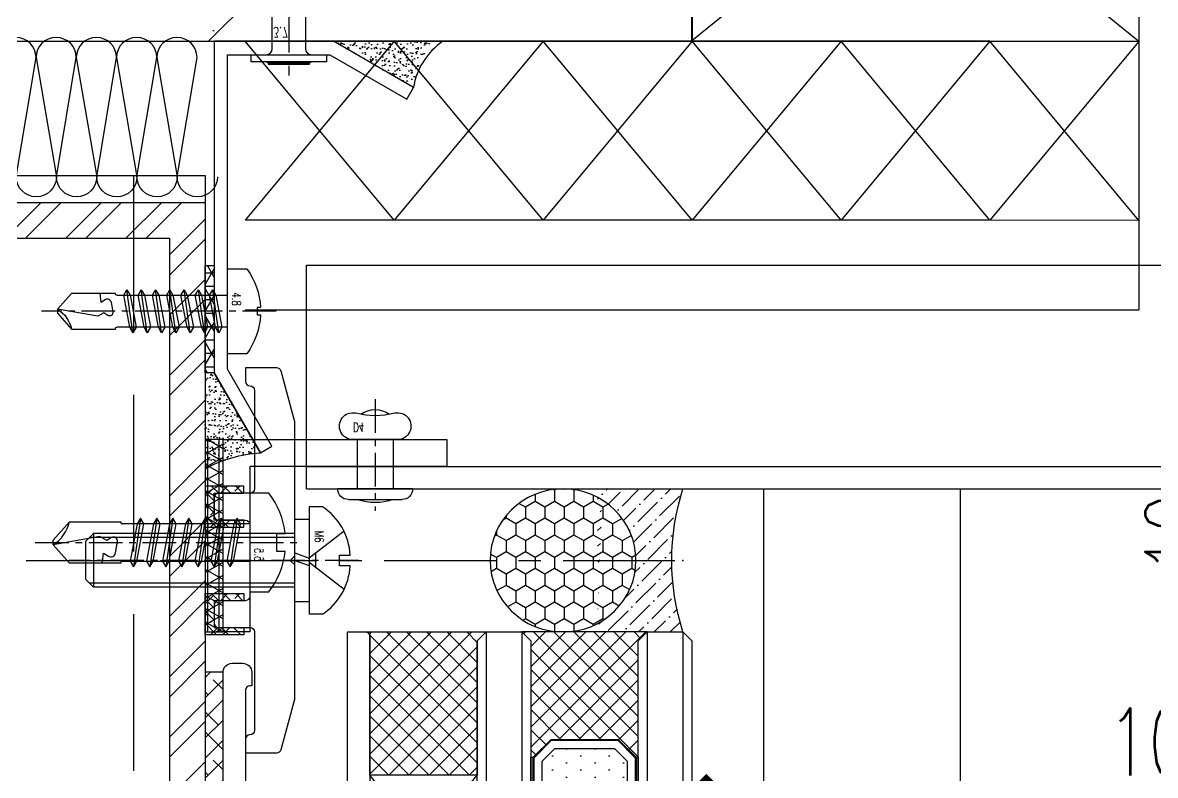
# Model space of a CAD drawing. Extents: x -160106 to 966792, y -663931 to 1550022.
# Drawn here: x -81672.6 to -81546, y -86469.8 to -86385.7 of the extents above; entities that cross this region are included whole.
import ezdxf
from ezdxf.enums import TextEntityAlignment as Align
from ezdxf.xclip import XClip

# ---------------------------------------------------------------- set-up
doc = ezdxf.new("R2010")
doc.units = 0
for name, pattern in [('AUSGEZOGEN', [0]), ('CENTER', [2, 1.25, -0.25, 0.25, -0.25]), ('ZN-CENTER', [2, 1.25, -0.25, 0.25, -0.25]), ('ZN-DASH', [0.35, 0.25, -0.1])]:
    doc.linetypes.add(name, pattern=pattern)
for name, color, linetype in [('!ZN1-填充-8', 8, 'Continuous'), ('!ZN3-玻璃幕墙-4', 4, 'Continuous'), ('!ZN3-铝板幕墙-3', 3, 'Continuous'), ('!ZN4-辅助材料-1', 1, 'Continuous'), ('!ZN4-配件-11', 11, 'Continuous'), ('!ZN5-钢材投影-40', 40, 'Continuous'), ('!ZN5-铝材投影-112', 112, 'Continuous'), ('!ZN5-铝材断面-6', 6, 'Continuous'), ('!ZN6-虚线-8', 8, 'ZN-DASH'), ('20剖面图$0$AS-COLN', 6, 'Continuous'), ('20剖面图$0$AS-WALL', 40, 'Continuous'), ('2钢材断面', 2, 'Continuous'), ('A-LIN-V', 9, 'Continuous'), ('A_Hatch', 8, 'Continuous'), ('DIM', 173, 'Continuous'), ('Fill', 8, 'Continuous'), ('S-SHAPE', 51, 'Continuous'), ('ZX', 240, 'CENTER'), ('型材截面颜色', 253, 'Continuous')]:
    doc.layers.add(name, color=color, linetype=linetype)
for name, color, linetype, lineweight in [('0CABR-填充', 8, 'Continuous', 5), ('0CABR-密封材料、垫片', 195, 'Continuous', 9), ('0填充', 8, 'Continuous', 13)]:
    doc.layers.add(name, color=color, linetype=linetype, lineweight=lineweight)
doc.styles.add('DHTEXT-1', font='ROMANS.shx', dxfattribs={"width": 0.7, "bigfont": 'CHINESE.shx'})
doc.dimstyles.new('ZN3', dxfattribs={"dimscale": 3, "dimtxt": 2.5, "dimasz": 1.5, "dimexe": 1, "dimexo": 2, "dimgap": 0.9, "dimtad": 1, "dimdec": 0, "dimdsep": 46, "dimtxsty": 'DHTEXT-1', "dimblk": 'ARCHTICK', "dimcen": 2.5, "dimclrd": 173, "dimclre": 173, "dimclrt": 7, "dimazin": 2, "dimtfac": 1, "dimtix": 1, "dimtmove": 2, "dimatfit": 3, "dimfxl": 0, "dimarcsym": 0})

# ---------------------------------------------------------------- blocks, each defined once
blk = doc.blocks.new('$LinePat$保温板1')
at = {"color": 0}
for p, q in [((0, 0), (16, -20)), ((0, -20), (16, 0))]:
    blk.add_line(p, q, dxfattribs=at)
for points in [[(0, 0), (16, 0)], [(0, -20), (16, -20)]]:
    blk.add_lwpolyline(points)
blk = doc.blocks.new('20250822090122')
at = {"layer": 'A_Hatch'}
h = blk.add_hatch(dxfattribs=at)
h.set_pattern_fill('ANSI32', color=256)
h.set_pattern_definition([(45, (-80, -40), (-3.367596045400933, 3.367596045400933), []), (45, (-77.75493500000448, -40), (-3.367596045400933, 3.367596045400933), [])])
h.paths.add_polyline_path([(0, 40), (-80, 40), (-80, -40), (0, -40)])
h.paths.add_polyline_path([(-4, 36), (-4, -36), (-76, -36), (-76, 36)], flags=16)
at = {"layer": '2钢材断面'}
for points in [[(-80, 40), (0, 40), (0, -40), (-80, -40)], [(-76, 36), (-4, 36), (-4, -36), (-76, -36)]]:
    blk.add_lwpolyline(points, close=True, dxfattribs=at)
blk = doc.blocks.new('*U968')
at = {"layer": '!ZN1-填充-8'}
h = blk.add_hatch(dxfattribs=at)
h.set_pattern_fill('ANSI37', color=256, scale=0.5, style=0)
h.set_pattern_definition([(45, (6, 0), (-1.122532015133644, 1.122532015133644), []), (135, (6, 0), (-1.122532015133644, -1.122532015133644), [])])
h.paths.add_polyline_path([(1.029468876367901e-06, 5.00000102652325), (1.029468876367901e-06, 19.00000102652371), (1.000001029469331, 18.00000102652325), (14.00000102946797, 18.00000102652325), (14.00000102946797, 17.75000102652325), (12.00000102946797, 15.75000102652325), (12.00000102946797, 8.250001026523705), (14.00000102946797, 6.250001026523705), (14.00000102946797, 6.000001026523705), (1.000001029469331, 6.000001026523705)])
for points in [[(18.75000205893684, 17.99999999999977), (14.00000205893684, 17.99999999999977), (14.00000205893684, 17.74999999999977), (18.75000205893684, 17.74999999999977)], [(18.75000205893684, 6.249999999999773), (14.00000205893684, 6.249999999999773), (14.00000205893684, 5.999999999999773), (18.75000205893684, 5.999999999999773)]]:
    blk.add_hatch(color=256, dxfattribs=at).paths.add_polyline_path(points)
h = blk.add_hatch(dxfattribs=at)
h.set_pattern_fill('DOTS', color=8, angle=-1.272221872585407e-14, style=0)
h.set_pattern_definition([(0, (6, 0), (0.7937500000000003, 1.5875), [0, -1.5875])])
h.paths.add_polyline_path([(13.00000246392847, 15.33578673215879), (13.00000246392847, 8.664213388665985), (14.4142185169444, 7.24999733565005), (17.80000246392865, 7.24999733565005), (17.80000246392865, 16.74999733565005), (14.41421306741995, 16.74999733565005)])
for p, q in [((2.058937752735802e-06, 22.99999999999977), (615.0439453725419, 23.00000000001777)), ((1.029468876367901e-06, 19.00000102946865), (615.043944343073, 19.00000102948664)), ((1.029468876367901e-06, 4.999999091356358), (615.043944343073, 4.999999091374344)), ((2.058937752735801e-06, 1.000000120825234), (615.0439453725419, 1.000000120843221))]:
    blk.add_line(p, q, dxfattribs=at)
at = {"layer": '!ZN3-玻璃幕墙-4'}
for points in [[(615.0439453725419, 24.00000000001777), (1.000002058937753, 23.99999999999977), (2.058937752735802e-06, 22.99999999999977), (2.058937752735801e-06, 18.99999999999977), (1.000002058937753, 17.99999999999977), (615.0439453725419, 18.00000000001776)], [(615.0439453725423, 6.000000000017759), (1.000002058937298, 5.999999999999773), (2.058936843241099e-06, 4.999999999999773), (2.058935933746397e-06, 0.9999999999997726), (1.000002058935479, 0), (615.0439453725423, 1.957827227304284e-11)]]:
    blk.add_lwpolyline(points, dxfattribs=at)
at = {"layer": '!ZN4-辅助材料-1'}
for points in [[(1.029468876367901e-06, 5.00000102652325), (1.029468876367901e-06, 19.00000102652371), (1.000001029469331, 18.00000102652325), (14.00000102946797, 18.00000102652325), (14.00000102946797, 17.75000102652325), (12.00000102946797, 15.75000102652325), (12.00000102946797, 8.250001026523705), (12.00000102946797, 8.250001026523705), (14.00000102946797, 6.250001026523705), (14.00000102946797, 6.000001026523705), (1.000001029469331, 6.000001026523705), (1.029468876367901e-06, 5.00000102652325)], [(12.00000205893639, 15.74999993958727), (12.00000205893639, 8.250000060412503), (14.00000205893639, 6.250000060412503), (19.00000205893639, 6.250000060412503), (19.00000205893639, 17.7500000604125), (14.00000205893639, 17.7500000604125)], [(18.75000205893684, 17.99999999999977), (14.00000205893684, 17.99999999999977), (14.00000205893684, 17.74999999999977), (18.75000205893684, 17.74999999999977)], [(13.00000246392847, 15.33578673215879), (13.00000246392847, 8.664213388665985), (14.4142185169444, 7.24999733565005), (17.80000246392865, 7.24999733565005), (17.80000246392865, 16.74999733565005), (14.41421306741995, 16.74999733565005)], [(18.75000205893684, 6.249999999999773), (14.00000205893684, 6.249999999999773), (14.00000205893684, 5.999999999999773), (18.75000205893684, 5.999999999999773)]]:
    blk.add_lwpolyline(points, close=True, dxfattribs=at)
blk.add_lwpolyline([(18.40000141310247, 17.74999853286067), (18.40000141310247, 17.65000006041237), (14.04142182915984, 17.65000006041237), (12.09999785437094, 15.70857608562369), (12.09999785437094, 8.291423709387573), (14.04142303089793, 6.349998532860582), (18.40000205893648, 6.349998532860582), (18.40000205893648, 6.250000060412503), (18.40000205893648, 6.349998532860582)], dxfattribs=at)
at = {"layer": 'Defpoints', "color": 250}
for p in [(2.058935478999047e-06, 24.00000205304696), (1.029468876367901e-06, 17.99999999999977), (1.029468876367901e-06, 5.999999999999773), (12.00000205893639, 6.000001026523705), (2.058935478999047e-06, 0)]:
    blk.add_point(p, dxfattribs=at)
blk = doc.blocks.new('20230625105620')
at = {"layer": '0CABR-填充'}
h = blk.add_hatch(dxfattribs=at)
h.set_pattern_fill('ANSI38', color=256, scale=0.3, angle=90.00000000000001)
h.set_pattern_definition([(135, (669.6330778690171, -11486.45394119481), (-0.6735192090801863, -0.6735192090801866), []), (225, (669.6330778690171, -11486.45394119481), (-0.6735192090801858, -2.02055762724056), [2.38125, -1.42875])])
h.paths.add_polyline_path([(-5.199999999720603, 3.69999999992433), (-5.199999999953434, 4.500000000203727), (-8.5, 4.499999999970896), (-8.49999999976717, 7.499999999970896), (-5.199999999953434, 7.499999999970896), (-5.199999999953434, 8.300000000017462), (-9.49999999976717, 8.300000000017462), (-9.5, 3.69999999992433)])
h = blk.add_hatch(dxfattribs=at)
h.set_pattern_fill('ANSI38', color=256, scale=0.3, angle=90)
h.set_pattern_definition([(135, (669.6330778690754, -11486.45394119481), (-0.6735192090801865, -0.6735192090801864), []), (225, (669.6330778690754, -11486.45394119481), (-0.6735192090801867, -2.020557627240559), [2.38125, -1.42875])])
h.paths.add_polyline_path([(-5.199999999662396, 3.69999999992433), (-5.199999999895226, 4.500000000203727), (-8.499999999941792, 4.499999999970896), (-8.499999999708962, 7.499999999970896), (-5.199999999895226, 7.499999999970896), (-5.199999999895226, 8.300000000017462), (-9.499999999708962, 8.300000000017462), (-9.499999999941792, 3.69999999992433)])
h = blk.add_hatch(dxfattribs=at)
h.set_pattern_fill('ANSI38', color=256, scale=0.3, angle=90.00000000000001)
h.set_pattern_definition([(135, (669.6330778687843, -11498.45394119481), (-0.6735192090801863, -0.6735192090801866), []), (225, (669.6330778687843, -11498.45394119481), (-0.6735192090801858, -2.02055762724056), [2.38125, -1.42875])])
h.paths.add_polyline_path([(-5.199999999953434, -8.30000000007567), (-5.200000000186265, -7.499999999796273), (-8.50000000023283, -7.500000000029104), (-8.5, -4.500000000029104), (-5.200000000186265, -4.500000000029104), (-5.200000000186265, -3.699999999982538), (-9.5, -3.699999999982538), (-9.50000000023283, -8.30000000007567)])
h = blk.add_hatch(dxfattribs=at)
h.set_pattern_fill('ANSI38', color=256, scale=0.3, angle=90)
h.set_pattern_definition([(135, (669.6330778688425, -11498.45394119481), (-0.6735192090801865, -0.6735192090801864), []), (225, (669.6330778688425, -11498.45394119481), (-0.6735192090801867, -2.020557627240559), [2.38125, -1.42875])])
h.paths.add_polyline_path([(-5.199999999895226, -8.30000000007567), (-5.200000000128057, -7.499999999796273), (-8.500000000174623, -7.500000000029104), (-8.499999999941792, -4.500000000029104), (-5.200000000128057, -4.500000000029104), (-5.200000000128057, -3.699999999982538), (-9.499999999941792, -3.699999999982538), (-9.500000000174623, -8.30000000007567)])
at = {"layer": '!ZN4-辅助材料-1'}
for points in [[(-5.199999999662396, 3.69999999992433), (-5.199999999895226, 4.500000000203727), (-8.499999999941792, 4.499999999970896), (-8.499999999708962, 7.499999999970896), (-5.199999999895226, 7.499999999970896), (-5.199999999895226, 8.300000000017462), (-9.499999999708962, 8.300000000017462), (-9.499999999941792, 3.69999999992433), (-5.199999999662396, 3.69999999992433)], [(-5.199999999662396, -3.700000000215368), (-5.199999999895226, -4.500000000261934), (-8.499999999941792, -4.500000000261934), (-8.499999999708962, -7.500000000029104), (-5.199999999895226, -7.500000000261934), (-5.199999999895226, -8.30000000007567), (-9.499999999708962, -8.30000000007567), (-9.499999999941792, -3.699999999982538), (-5.199999999662396, -3.700000000215368)]]:
    blk.add_lwpolyline(points, dxfattribs=at)
at = {"layer": '!ZN5-铝材投影-112'}
blk.add_lwpolyline([(-4.499999999767169, 3.999999999970896), (-4.5, -4.000000000029104, -0.4142135623702536), (-4.999999999767169, -4.500000000029104), (-7.999999999767169, -4.500000000029104, 0.414213562373095), (-8.49999999976717, -5.000000000029104), (-8.49999999976717, -7.000000000029104, 0.414213562373095), (-7.999999999767169, -7.500000000029104), (-4.499999999476131, -7.500000000025466, -0.414213562373095), (-3.999999999476131, -8.000000000025466), (-3.999999999476131, -19.00000000002547, -0.414213562373095), (-4.499999999476131, -19.50000000002547, 0.414213562373095), (-4.999999999476131, -20.00000000002547), (-4.999999999476131, -21.50000000002547), (-1.491358648519963, -21.5000000000291, 0.3394542588629411), (-1.008395735407248, -21.12940952254576), (0.5, -15.5000000000291), (0.5, -0.5000000000291038), (0, -2.91038304567337e-11), (0.5, 0.4999999999708962), (0.5000000002328306, 15.4999999999709), (-1.008395735174417, 21.12940952248755, 0.3394542588629411), (-1.491358648519963, 21.4999999999709), (-4.999999999476131, 21.49999999996726), (-4.999999999476131, 19.99999999996726, 0.414213562373095), (-4.499999999476131, 19.49999999996726, -0.414213562373095), (-3.999999999476131, 18.99999999996726), (-3.999999999476131, 7.999999999967258, -0.414213562373095), (-4.499999999476131, 7.499999999967258), (-7.999999999767169, 7.499999999970896, 0.414213562373095), (-8.49999999976717, 6.999999999970896), (-8.49999999976717, 4.999999999970896, 0.414213562373095), (-7.999999999767169, 4.499999999970896), (-4.999999999767169, 4.499999999970896, -0.4142135623688329), (-4.499999999767169, 3.999999999970896)], format="xyb", close=True, dxfattribs=at)
at = {"layer": '0CABR-密封材料、垫片'}
for points in [[(-5.199999999720603, 3.69999999992433), (-5.199999999953434, 4.500000000203727), (-8.5, 4.499999999970896), (-8.49999999976717, 7.499999999970896), (-5.199999999953434, 7.499999999970896), (-5.199999999953434, 8.300000000017462), (-9.49999999976717, 8.300000000017462), (-9.5, 3.69999999992433), (-5.199999999720603, 3.69999999992433)], [(-5.199999999720603, -3.700000000215368), (-5.199999999953434, -4.500000000261934), (-8.5, -4.500000000261934), (-8.49999999976717, -7.500000000029104), (-5.199999999953434, -7.500000000261934), (-5.199999999953434, -8.30000000007567), (-9.49999999976717, -8.30000000007567), (-9.5, -3.699999999982538), (-5.199999999720603, -3.700000000215368)]]:
    blk.add_lwpolyline(points, dxfattribs=at)
blk = doc.blocks.new('*U3024')
at = {"linetype": 'ByBlock', "ltscale": 10}
for p, q in [((-3.099760062443238, 5.999999999999091), (-1.5997600624396, 5.999999999999091)), ((-1.5997600624396, -5.999999999999091), (-1.5997600624396, 5.999999999999091)), ((-1.5997600624396, -4.620044984873882), (-1.5997600624396, 4.620044984872013)), ((-1.5997600624396, 4.620044984872013), (0, 4.620044984872013)), ((0, 4.620044984872013), (0, -4.620044984873882)), ((-5.512308570388996, 3.264313849224891), (-1.5997600624396, 0.2324707128979036)), ((2.220446049250313e-16, 3.000000000002645), (22.5002399375644, 3.000000000000339)), ((2.220446049250313e-16, 2.55000000000389), (22.95023993756877, 2.549999999997793)), ((22.50023993756076, -2.999999999986928), (22.50023993755713, 3.000000000014891)), ((22.50023993755713, 3.000000000014891), (23.40023993755858, 2.100000000013436)), ((23.40023993756222, -2.100000000009119), (23.40023993755858, 2.100000000013436)), ((-6.199760062438145, 0.5999999999958163), (-4.999760062433779, 0.5999999999976353)), ((-4.999760062433779, 0.5999999999976353), (-4.999760062433779, -0.5999999999994543)), ((-2.359507198434585, 0.8212005739923881), (-2.359507198434585, -0.8212005739890408)), ((0, -9.343636975245317e-13), (-1.5997600624396, 0.5822434348437788)), ((-4.999760062433779, -0.5999999999994543), (-6.200041946336569, -0.6000000000067303)), ((-5.512308570388996, -3.264313849219434), (-1.5997600624396, -0.2324707128950645)), ((-0.0001236077368957922, -0.834518847842471), (-1.599883670176496, -0.2522754129977578)), ((22.50023993755713, -3.000000000014213), (23.40023993755858, -2.100000000012757)), ((0, -2.549999999996544), (22.95023993757604, -2.549999999997114)), ((2.220446049250313e-16, -2.999999999997355), (22.50023993756804, -2.999999999999661)), ((0, -4.620044984873882), (-1.5997600624396, -4.620044984873882)), ((-3.0997600624396, -5.999999999999091), (-1.5997600624396, -5.999999999999091))]:
    blk.add_line(p, q, dxfattribs=at)
at = {"color": 0, "linetype": 'ZN-CENTER', "ltscale": 3}
blk.add_line((-7.149760062439595, 2.968965134506063e-13), (25.2002399375604, 2.456684181638768e-12), dxfattribs=at)
at = {"linetype": 'ByBlock', "ltscale": 10}
for centre, radius, start, end in [((0.6289204536260513, 0.2696463704114649), 6.836666666661672, 123.0516276806388, 177.2303399897559), ((0.6289204536260513, -0.2696463704151029), 6.836666666662514, 182.7696600102441, 236.9483723193611)]:
    blk.add_arc(centre, radius, start, end, dxfattribs=at)
at = {"layer": 'Defpoints', "color": 0, "ltscale": 10, "style": 'DHTEXT-1', "width": 0.7}
blk.add_text('M6', height=1, rotation=90, dxfattribs=at).set_placement((-2.254738332375523, -2.651439335049475), align=Align.CENTER)
blk = doc.blocks.new('16胶缝')
at = {"layer": '!ZN1-填充-8', "ltscale": 0.1}
h = blk.add_hatch(dxfattribs=at)
h.set_pattern_fill('HONEY', color=256, scale=10, style=0)
h.set_pattern_definition([(4.818975183877585e-15, (-19679.56000236233, -11324.37131966545), (1.875, 1.08253175), [1.25, -2.5]), (120, (-19679.56000236233, -11324.37131966545), (-1.874999995903225, 1.082531757095823), [1.249999999999998, -2.499999999999997]), (60.00000000000003, (-19679.56000236233, -11324.37131966545), (4.096775418904741e-09, 2.165063507095822), [-2.499999999999998, 1.249999999999999])])
edge = h.paths.add_edge_path()
edge.add_ellipse((8.000000000182808, 13.40127735032729), major_axis=(-1.852811262691897e-12, -8.148750109612592), ratio=0.9817456533069091, start_angle=0, end_angle=360)
h = blk.add_hatch(dxfattribs=at)
h.set_pattern_fill('ANSI36', color=256, scale=10, style=0)
h.set_pattern_definition([(45.00000000000003, (-19679.575386873, -11324.37131966545), (0.6629126073623883, 2.430679560328756), [3.125, -0.625, 0, -0.625])])
edge = h.paths.add_edge_path()
edge.add_ellipse((8.015384510843433, 13.40127735032729), major_axis=(0.8733517820453444, 8.103544729698486), ratio=0.9813319895029027, start_angle=124.6262873536864, end_angle=247.3977371599691, ccw=False)
edge.add_arc((0.0005942590132690384, 10.19757702908555), 1.197577176534192, 269.97156881858757, 324.48671338471985, ccw=False)
edge.add_line((1.455191522836685e-11, 8.999999999992724), (1.091393642127514e-11, -1.818989403545856e-12))
edge.add_arc((8.000000000015461, -24.92179927315374), 26.17434008740905, 432.2031562990745, 467.7968437009381, ccw=False)
edge.add_line((16.00000000001455, 0), (16.00000000001091, 9.000000000003638))
edge.add_arc((16.00645417175474, 10.22705133927502), 1.227068313314542, 216.5905572920867, 269.6986325029304, ccw=False)
at = {"layer": '!ZN4-辅助材料-1', "color": 1, "ltscale": 0.1}
blk.add_arc((8.000000000014552, -24.92179927313555), 26.17434008739207, 72.20315629866607, 107.7968437013339, dxfattribs=at)
blk.add_ellipse((8.000000000182808, 13.40127735032729), major_axis=(-1.852811262691897e-12, -8.148750109612592), ratio=0.9817456533069091, dxfattribs=at)
blk.add_point((8.000000000014552, 7.275957614183426e-12), dxfattribs=at)
blk = doc.blocks.new('胶缝断面')
at = {"color": 7, "ltscale": 0.1, "extrusion": (0, 0, -1), "zscale": -1, "rotation": 180}
blk.add_blockref('16胶缝', (8, 5.456968210637569e-12), dxfattribs=at)
blk = doc.blocks.new('20240131155736')
at = {"layer": '!ZN1-填充-8'}
h = blk.add_hatch(dxfattribs=at)
h.set_pattern_fill('ANSI36', color=256, scale=0.5, angle=270, style=0)
h.set_pattern_definition([(315, (4155.516182055328, -11794.82250172619), (1.543481520808761, -0.4209495056751171), [1.984375, -0.396875, 0, -0.396875])])
h.paths.add_polyline_path([(-0.7497986001617392, 0.7500036128367356), (-0.7497986001617392, -0.7500036128367356), (1.250202532093681, -0.7500036128367356), (1.250202532093681, 0.7500036128367356)])
at = {"layer": '!ZN4-辅助材料-1', "linetype": 'AUSGEZOGEN'}
blk.add_line((-1.250202532108233, 0.749996387068677), (1.250202532108233, 0.7500036128367356), dxfattribs=at)
blk = doc.blocks.new('20240131160147')
at = {"layer": '!ZN5-铝材断面-6'}
blk.add_lwpolyline([(-3.359996820086963, 1.24972521692689), (-3.360017300714389, 19.749725232934), (-0.8600173007143894, 19.749725232934), (-0.8599968200869625, -10.750274787526), (9.139988671027822, -10.75027476862306), (9.139988671027822, -12.25027476862306), (-17.2600001134706, -12.25027476875402), (-17.2600001134706, 15.24972523121687, -0.414213562373095), (-16.2600001134706, 16.24972523121687), (-15.06000012539153, 16.24972523121687, -0.414213562373095), (-14.06000012539153, 15.24972523121687), (-14.06000012539153, 13.74972523121687), (-14.2600001134706, 13.74972523121687, 0.414213562373095), (-14.7600001134706, 13.24972523121687), (-14.7600001134706, 1.249725235698861)], format="xyb", close=True, dxfattribs=at)
blk.add_lwpolyline([(-14.7600001134706, -0.7502747643011389), (-14.7600001134706, -9.750274768754025), (-3.359996820086963, -9.750274787525996), (-3.359996820086963, -0.7502747830731096)], close=True, dxfattribs=at)
at = {"layer": '!ZN1-填充-8', "ltscale": 50, "xscale": -1, "rotation": 180}
blk.add_blockref('20240131155736', (9.889797354408074, -11.50027115578996), dxfattribs=at)
blk = doc.blocks.new('20250822102610', base_point=(-89164.55327459493, -87453.63117898782))
at = {"layer": '!ZN1-填充-8'}
h = blk.add_hatch(dxfattribs=at)
h.set_pattern_fill('ANSI37', color=256, angle=-1.272221872585407e-14, style=0)
h.set_pattern_definition([(44.99999999999999, (0, 0), (-1.122532015133644, 1.122532015133644), []), (135, (0, 0), (-1.122532015133644, -1.122532015133644), [])])
edge = h.paths.add_edge_path()
edge.add_line((-89165.05327484866, -87423.13117512563), (-89151.55327484867, -87423.13118085341))
edge.add_line((-89151.55327484867, -87423.13118085341), (-89152.55327484867, -87424.13118000627))
edge.add_line((-89152.55327484867, -87424.13118000627), (-89152.55327484867, -87439.13118438769))
edge.add_line((-89152.55327484867, -87439.13118438769), (-89164.55327484867, -87439.13117682973))
edge.add_line((-89164.55327484867, -87439.13117682973), (-89164.55327484867, -87423.63117784967))
edge.add_arc((-89165.05327484867, -87423.63117512563), 0.5000000000074204, 359.9996878473482, 449.9999999983324)
at = {"layer": '!ZN1-填充-8', "ltscale": 100}
for p, q in [((-89152.5532746931, -87453.63117898782), (-89164.55327484867, -87439.13117682973)), ((-89164.55327459493, -87453.63117898782), (-89152.55327484867, -87439.13118438756))]:
    blk.add_line(p, q, dxfattribs=at)
at = {"layer": '!ZN4-辅助材料-1', "linetype": 'AUSGEZOGEN'}
blk.add_lwpolyline([(-89165.05327484866, -87423.13117512563), (-89151.55327484867, -87423.13118085341), (-89152.55327484867, -87424.13118000627), (-89152.55327484867, -87439.13118438769), (-89164.55327484867, -87439.13117682973), (-89164.55327484867, -87423.63117784967, 0.4142151580810171), (-89165.05327484866, -87423.13117512563), (-89165.05327484866, -87423.13117512563)], format="xyb", dxfattribs=at)
blk.add_lwpolyline([(-89152.55327484867, -87439.13118438768), (-89164.55327467559, -87439.13117716176), (-89164.55327469764, -87442.13117353823)], dxfattribs=at)
blk.add_lwpolyline([(-89164.55327459965, -87439.13117716176), (-89164.55327459493, -87453.63117898782), (-89152.5532746931, -87453.63117898782), (-89152.55327469783, -87439.13117716176)], close=True, dxfattribs=at)
blk = doc.blocks.new('20250822103338', base_point=(-89182.55327602196, -87455.13117897836))
at = {"layer": '0填充'}
h = blk.add_hatch(dxfattribs=at)
h.set_pattern_fill('ANSI38', color=256, angle=360, style=0)
h.set_pattern_definition([(45, (0, 0), (-1.122532015133644, 1.122532015133644), []), (134.9999999999999, (0, 0), (-3.367596045400932, 1.122532015133645), [3.96875, -2.38125])])
h.paths.add_polyline_path([(-89182.553276022, -87453.13117897836), (-89180.55327602198, -87453.13117897836), (-89180.55327602211, -87427.6311789784), (-89182.55327602211, -87427.6311789784)])
at = {"layer": '型材截面颜色', "ltscale": 60}
h = blk.add_hatch(dxfattribs=at)
h.set_pattern_fill('ANSI36', color=256, scale=0.3, angle=90.00000000000001)
h.set_pattern_definition([(135, (0, 0), (-0.9260889124852567, 0.2525697034050699), [1.190625, -0.238125, 0, -0.238125])])
h.paths.add_polyline_path([(-89182.55327602196, -87455.13117898106), (-89182.55327602196, -87453.13104161006), (-89180.55326710995, -87453.1311102956), (-89180.55326710995, -87455.13124766659)])
at = {"layer": '!ZN4-辅助材料-1'}
for points in [[(-89180.55327602195, -87427.6311789784), (-89182.55327602195, -87427.6311789784), (-89182.55327602196, -87453.13117897836), (-89180.55327602196, -87453.13117897836)], [(-89182.55327602196, -87455.13117897836), (-89182.55327602196, -87453.13104160737), (-89180.55326570052, -87453.13103338321), (-89180.55326570052, -87455.1311707542)]]:
    blk.add_lwpolyline(points, close=True, dxfattribs=at)
at = {"layer": '0CABR-密封材料、垫片'}
blk.add_lwpolyline([(-89180.55327602195, -87427.6311789784), (-89182.55327602195, -87427.6311789784), (-89182.55327602196, -87455.13117897836), (-89180.55327602196, -87455.13117897836)], close=True, dxfattribs=at)
blk = doc.blocks.new('20250822103828')
at = {"layer": '!ZN4-辅助材料-1', "ltscale": 100}
for name, p in [('20250822102610', (18.40000010126096, 1.499999990541255)), ('20250822103338', (0, 0))]:
    blk.add_blockref(name, p, dxfattribs=at)
at = {"layer": '!ZN6-虚线-8', "ltscale": 50}
blk.add_blockref('20240131160147', (19.26000011348515, 12.25027476875402), dxfattribs=at)
blk = doc.blocks.new('*U2074')
at = {"linetype": 'ByBlock', "lineweight": -2, "ltscale": 10}
for p, q in [((0, 4.200000000000099), (0, -4.199999999999992)), ((-1.19999999999709, -2.999999999995627), (-1.19999999999709, 2.999999999995733)), ((5.500000004409217, 2.000000000000053), (0, 2.000000000000053)), ((5.500000004409217, 2.500000000000053), (5.500000004409217, -2.499999999999947)), ((5.500000004409217, -1.999999999999947), (0, -1.999999999999947))]:
    blk.add_line(p, q, dxfattribs=at)
at = {"color": 0, "linetype": 'CENTER', "ltscale": 3}
blk.add_line((10.01245216703499, 5.329070518200751e-14), (-2.451370260241674, 5.329070518200751e-14), dxfattribs=at)
at = {"linetype": 'ByBlock', "lineweight": -2, "ltscale": 10}
for centre, radius, start, end in [((0, 2.999999999995733), 1.2, 90, 180), ((7.000000004409217, 2.500000000000053), 1.5, 348.4480414647314, 180), ((4.415117063422031, -3.584688101909705e-12), 5.96066603962293, 160.3950489643864, 199.6049510356135), ((16.16515139432157, 5.329070518200751e-14), 8, 164.3308475018224, 195.6691524981776), ((6.186535028096828, -0.0009536892320660684), 2.672094166157843, 323.2266208412516, 36.78433105121244), ((7.000000004409217, -2.499999999999947), 1.5, 180, 11.5519585352685), ((0, -2.999999999995627), 1.2, 180, 270)]:
    blk.add_arc(centre, radius, start, end, dxfattribs=at)
at = {"layer": 'Defpoints', "color": 0, "ltscale": 10, "style": 'DHTEXT-1', "width": 0.7}
blk.add_text('D4', height=1, rotation=90, dxfattribs=at).set_placement((7.370543655996131, -1.846676056511448), align=Align.CENTER)
blk = doc.blocks.new('*U946')
at = {"linetype": 'ByBlock', "ltscale": 10}
for p, q in [((1.419619596213958, 2.729999885991237), (2.200602679755074, -2.730000114008757)), ((3.219619596213958, 2.729999881768008), (4.000602679755074, -2.730000118231986)), ((5.019619596213958, 2.729999877544779), (5.800602679755074, -2.730000122455214)), ((6.819619596213958, 2.729999873321551), (7.600602679755074, -2.730000126678443)), ((8.619619596213958, 2.729999869098322), (9.400602679755075, -2.730000130901672)), ((10.41961959621396, 2.729999864875094), (11.20060267975507, -2.7300001351249)), ((12.21961959621396, 2.729999860651865), (13.00060267975507, -2.730000139348129)), ((0, 2.084999581674395), (14.28830168384373, 2.085001969002848)), ((14.28834179297628, -2.085001744372565), (0, -2.084999717997933))]:
    blk.add_line(p, q, dxfattribs=at)
at = {"color": 0, "linetype": 'CENTER', "ltscale": 3}
blk.add_line((23.99999999999994, 2.188255855140087e-07), (-5.914909539480056, -1.533137051807418e-07), dxfattribs=at)
at = {"linetype": 'ByBlock', "ltscale": 10}
blk.add_lwpolyline([(-3.944271909999143, 1.000000079036682, -0.137385347329328), (-2.123903424387548, 5.500000079036611), (1.77635683940025e-15, 5.500000079036611), (1.77635683940025e-15, -5.499999920963375), (-2.123903424387548, -5.499999920963375, -0.137385347329328), (-3.944271909999143, -0.9999999209634319), (-2.999999999999998, -0.9999999209633751), (-2.999999999999998, 1.000000079036639)], format="xyb", close=True, dxfattribs=at)
for points in [[(1.828211756127738, -2.085000114008789), (1.047228672586622, 2.084999885991241), (1.419619596213901, 2.729999885991095), (1.792010519841123, 2.084999885991241), (2.57299360338241, -2.085000114008761), (2.200602679755074, -2.730000114008771)], [(3.628211756127738, -2.085000118232018), (2.847228672586622, 2.084999881768012), (3.219619596213901, 2.729999881767866), (3.592010519841123, 2.084999881768012), (4.37299360338241, -2.085000118231989), (4.000602679755074, -2.730000118232)], [(5.428211756127738, -2.085000122455247), (4.647228672586622, 2.084999877544783), (5.019619596213901, 2.729999877544637), (5.392010519841123, 2.084999877544783), (6.17299360338241, -2.085000122455218), (5.800602679755074, -2.730000122455229)], [(7.228211756127738, -2.085000126678475), (6.447228672586622, 2.084999873321555), (6.819619596213901, 2.729999873321409), (7.192010519841123, 2.084999873321555), (7.97299360338241, -2.085000126678447), (7.600602679755074, -2.730000126678457)], [(9.028211756127739, -2.085000130901704), (8.247228672586623, 2.084999869098326), (8.619619596213902, 2.72999986909818), (8.992010519841124, 2.084999869098326), (9.77299360338241, -2.085000130901676), (9.400602679755075, -2.730000130901686)], [(10.82821175612774, -2.085000135124933), (10.04722867258662, 2.084999864875098), (10.4196195962139, 2.729999864874951), (10.79201051984112, 2.084999864875098), (11.57299360338241, -2.085000135124904), (11.20060267975507, -2.730000135124914)], [(12.62821175612774, -2.085000139348161), (11.84722867258662, 2.084999860651869), (12.2196195962139, 2.729999860651723), (12.59201051984112, 2.084999860651869), (13.37299360338241, -2.085000139348133), (13.00060267975507, -2.730000139348143)]]:
    blk.add_lwpolyline(points, close=True, dxfattribs=at)
for points in [[(14.28755614132959, -2.084999790480305, -0.414213562373095), (14.44551068678416, -2.242954335934877), (14.44551068678416, -2.321931608662732), (20.17706341883141, -2.321931608662732), (21.99999672497771, -0.2620664843346907), (21.99999672497771, 0.2620669033741529), (20.1770634188305, 2.321932027703048), (14.44551068678416, 2.321932027703616), (14.44551068678416, 2.242954754974284, -0.414213562373095), (14.28755614132959, 2.085000209519654)], [(16.51287844574838, -2.321931608662732), (16.35611659158181, -1.195959136936376), (15.82661205339483, -1.523970797760166, -0.5304615897786895), (15.03442566961419, -1.169417307181045), (14.81075563571315, 0.0990784896746442, -0.6513157956771675), (15.47433833661651, 0.5440859063701903), (16.0012324895205, 0.2109028390927443), (16.76803563861736, 0.6608451827776259), (21.99999672497771, -0.2620664843346907, -0.2012259957209903), (20.1770634188305, 2.321932027703048)]]:
    blk.add_lwpolyline(points, format="xyb", dxfattribs=at)
at = {"layer": 'Defpoints', "color": 0, "ltscale": 10, "style": 'DHTEXT-1', "width": 0.7}
blk.add_text('5.5', height=1, rotation=90, dxfattribs=at).set_placement((-0.4943080637851551, -1.360906537433093), align=Align.CENTER)
blk = doc.blocks.new('*U1052')
at = {"linetype": 'ByBlock', "ltscale": 10}
for p, q in [((0, 1.789999867445902), (12.37876803610058, 1.790001182417058)), ((0.980701996714231, 2.400000000000388), (1.655298003285623, -2.399999999999794)), ((2.580701996714221, 2.400000180351707), (3.255298003285612, -2.399999819648475)), ((4.180701996714211, 2.400000360703027), (4.855298003285602, -2.399999639297155)), ((5.780701996714201, 2.400000541054347), (6.455298003285593, -2.399999458945835)), ((7.38070199671419, 2.400000721405667), (8.055298003285582, -2.399999278594515)), ((8.980701996714181, 2.400000901756987), (9.655298003285573, -2.399999098243195)), ((10.58070199671417, 2.400001082108306), (11.25529800328556, -2.399998917891875)), ((12.37911330780593, -1.789998812574835), (0, -1.790000231097596))]:
    blk.add_line(p, q, dxfattribs=at)
at = {"color": 0, "linetype": 'CENTER', "ltscale": 3}
blk.add_line((-5.424020796972441, 2.968965134506063e-13), (20.8, 2.966515921798418e-13), dxfattribs=at)
at = {"linetype": 'ByBlock', "ltscale": 10}
blk.add_lwpolyline([(-3.299999999999955, 0.4000000000003876), (-3.689993742175107, 0.3999999999999488, -0.1474780726293994), (-2.137196594791703, 4.750000000000297), (0, 4.750000000000293), (0, -4.749999999999703), (-2.137196594791703, -4.749999999999703, -0.1474780726293994), (-3.689993742175107, -0.3999999999993538), (-3.299999999999955, -0.3999999999995669)], format="xyb", close=True, dxfattribs=at)
for points in [[(1.303114339079855, -1.789999999999667), (0.6285183325084631, 1.79000000000026), (0.980701996714231, 2.40000000000016), (1.332885660919771, 1.79000000000026), (2.00748166749139, -1.789999999999667), (1.655298003285623, -2.399999999999794)], [(2.903114339079845, -1.789999819648347), (2.228518332508453, 1.79000018035158), (2.580701996714221, 2.40000018035148), (2.932885660919761, 1.79000018035158), (3.60748166749138, -1.789999819648347), (3.255298003285612, -2.399999819648475)], [(4.503114339079834, -1.789999639297027), (3.828518332508443, 1.7900003607029), (4.180701996714211, 2.4000003607028), (4.532885660919751, 1.7900003607029), (5.20748166749137, -1.789999639297027), (4.855298003285602, -2.399999639297155)], [(6.103114339079825, -1.789999458945708), (5.428518332508434, 1.79000054105422), (5.780701996714201, 2.40000054105412), (6.132885660919742, 1.79000054105422), (6.807481667491361, -1.789999458945708), (6.455298003285593, -2.399999458945835)], [(7.703114339079814, -1.789999278594388), (7.028518332508423, 1.79000072140554), (7.38070199671419, 2.40000072140544), (7.732885660919731, 1.79000072140554), (8.40748166749135, -1.789999278594388), (8.055298003285582, -2.399999278594515)], [(9.303114339079805, -1.789999098243068), (8.628518332508413, 1.790000901756859), (8.980701996714181, 2.400000901756759), (9.332885660919722, 1.790000901756859), (10.00748166749134, -1.789999098243068), (9.655298003285573, -2.399999098243195)], [(10.9031143390798, -1.789998917891748), (10.2285183325084, 1.790001082108179), (10.58070199671417, 2.400001082108079), (10.93288566091971, 1.790001082108179), (11.60748166749133, -1.789998917891748), (11.25529800328556, -2.399998917891875)]]:
    blk.add_lwpolyline(points, close=True, dxfattribs=at)
for points in [[(12.37876803610061, -1.789998373019467, -0.414213562373095), (12.51437409670666, -1.925604433625574), (12.51437409670666, -1.993407463929112), (17.43498771318855, -1.993407463929112), (19, -0.2249860862085828), (19, 0.2249893401696905), (17.43498771318764, 1.993410717890958), (12.51437409670666, 1.993410717891413), (12.51437409670666, 1.925607687586625, -0.3961024401722377), (12.37876803610058, 1.790001182417058)], [(14.28923658521796, -1.993407463929112), (14.15465446581345, -1.026745245996176), (13.70006783590713, -1.308347583106263, -0.5304615897786895), (13.01996537693003, -1.003958735079118), (12.82794170274155, 0.08506163728137572, -0.6513157956771675), (13.39763620375697, 0.4671063739168968), (13.84998178346825, 0.1810643161583467), (14.50829240067856, 0.5673457527031811), (19, -0.2249860862085828, -0.2012259957209903), (17.43498771318764, 1.993410717890958)]]:
    blk.add_lwpolyline(points, format="xyb", dxfattribs=at)
at = {"layer": 'Defpoints', "color": 0, "ltscale": 10, "style": 'DHTEXT-1', "width": 0.7}
blk.add_text('4.8', height=1, rotation=90, dxfattribs=at).set_placement((-0.4943080637851551, -1.360906739295844), align=Align.CENTER)
blk = doc.blocks.new('*U2373')
at = {"linetype": 'ByBlock', "ltscale": 10}
for p, q in [((-0.7999999999997556, 4.200000000000042), (-0.7999999999997556, -4.20000000000147)), ((-1.335820343228988e-12, 4.200000000000042), (-0.7999999999997556, 4.200000000000042)), ((1.335820343228988e-12, -4.199999999999935), (-1.335820343228988e-12, 4.200000000000042)), ((-1.099999999999767, 2.281819537641123), (-1.099999999999767, -2.281819537642608)), ((-0.9499999999997897, 2.326965969312877), (-0.9499999999997897, -2.326965969314362)), ((-0.7999999999997556, -4.20000000000147), (1.335820343228988e-12, -4.199999999999935))]:
    blk.add_line(p, q, dxfattribs=at)
at = {"color": 0, "linetype": 'ZN-CENTER', "ltscale": 6}
blk.add_line((43.75691669705304, 4.925789506012574e-14), (-2.334210881697629, 5.329070518200751e-14), dxfattribs=at)
at = {"linetype": 'ByBlock', "ltscale": 10}
blk.add_lwpolyline([(0, -2.522000000000165, -0.414213562373095), (0.6719999999999402, -1.849999999999969), (35.87027027027045, -1.849999999999973), (42, 4.925789506012574e-14), (35.87027027027045, 1.850000000000072), (0.6719999999999402, 1.850000000000076, -0.414213562373095), (0, 2.521999999999476)], format="xyb", dxfattribs=at)
for centre, start, end in [((-1.117211323007012, 2.610766877386478), 272.9951230191359, 344.3665125859252), ((-1.117211323007012, -2.610766877387963), 15.63348741407401, 87.00487698086415)]:
    blk.add_arc(centre, 0.329397301089755, start, end, dxfattribs=at)
at = {"layer": 'Defpoints', "color": 0, "ltscale": 10, "style": 'DHTEXT-1', "width": 0.7}
blk.add_text('3.7', height=1.125, rotation=90, dxfattribs=at).set_placement((3.092591720855712, -0.9336714974895588), align=Align.CENTER)
blk = doc.blocks.new('20250825140103')
at = {"layer": '!ZN1-填充-8'}
h = blk.add_hatch(dxfattribs=at)
h.set_pattern_fill('AR-SAND', color=256, scale=0.5, angle=180, style=0)
h.set_pattern_definition([(217.5, (-114235.6085698641, 14972.86232102931), (0.03149667905480396, -0.9634118845065793), [0, -0.76, 0, -0.85, 0, -0.8125]), (187.5, (-114235.6085698641, 14972.86232102931), (-0.8848883526338638, -1.41107303261487), [0, -0.4099999999999999, 0, -0.6849999999999999, 0, -0.2625]), (147.4999999999999, (-114234.9935698641, 14972.86232102931), (-1.557070930875748, -0.002829526768482058), [0, -0.2499999999999989, 0, -0.8999999999999955, 0, -1.174999999999991]), (137.5, (-114234.9935698641, 14972.86232102931), (-1.503063302286147, -0.4388377824671244), [0, -0.125, 0, -0.59, 0, -0.675])])
edge = h.paths.add_edge_path()
edge.add_line((-25.57487076840334, 18.0000002359011), (-14.32776857524732, 18.00000023588655))
edge.add_line((-14.32776857527642, 18.00000023588655), (-23.26648358221428, 12.83923072041216))
edge.add_ellipse((-33.49690326087148, 11.35986354925262), major_axis=(-7.309241206491246, 7.309241206491248), ratio=0.9999999999978988, start_angle=233.2282055617725, end_angle=264.9692674028663)
at = {"layer": '!ZN1-填充-8', "ltscale": 0.1}
h = blk.add_hatch(dxfattribs=at)
h.set_pattern_fill('NET3', color=256, scale=3, style=0)
h.set_pattern_definition([(7.016477563892661e-15, (-114227.9068030487, 15115.33488656989), (0, 1.5), []), (59.99999999999999, (-114227.9068030487, 15115.33488656989), (-1.299038105676658, 0.7500000000000002), []), (120, (-114227.9068030487, 15115.33488656989), (-1.299038105676658, -0.7499999999999997), [])])
h.paths.add_polyline_path([(7.275957614183426e-12, -7.053067360422574), (-0.999999999992724, -7.053067360422574), (-1.000000000021828, -19.05306184489746), (-2.182787284255028e-11, -19.05306184489746)])
at = {"layer": '!ZN1-填充-8'}
h = blk.add_hatch(dxfattribs=at)
h.set_pattern_fill('AR-SAND', color=256, scale=0.5, angle=180, style=0)
h.set_pattern_definition([(217.5, (-114102.9066901646, 15105.04137791814), (0.03149667905480396, -0.9634118845065793), [0, -0.76, 0, -0.85, 0, -0.8125]), (187.5, (-114102.9066901646, 15105.04137791814), (-0.8848883526338638, -1.41107303261487), [0, -0.4099999999999999, 0, -0.6849999999999999, 0, -0.2625]), (147.4999999999999, (-114102.2916901646, 15105.04137791814), (-1.557070930875748, -0.002829526768482058), [0, -0.2499999999999991, 0, -0.8999999999999962, 0, -1.174999999999992]), (137.5, (-114102.2916901646, 15105.04137791814), (-1.503063302286147, -0.4388377824671244), [0, -0.125, 0, -0.59, 0, -0.675])])
edge = h.paths.add_edge_path()
edge.add_arc((-6.946611648883845, -42.34957728948211), 14.37929001258051, 421.1120418865715, 446.8671693198141)
edge.add_line((-6.160769515488937, -27.99177685183531), (-1.000000000021828, -19.05306184489746))
edge.add_line((-0.999999999992724, -19.05306184489746), (-7.275957614183426e-12, -19.05306184489746))
edge.add_line((-2.182787284255028e-11, -19.05306184489746), (-7.275957614183426e-12, -29.75955870864709))
at = {"layer": '!ZN4-辅助材料-1', "ltscale": 4}
for points in [[(-23.26648358219973, 12.83923072041944), (-14.32776857527642, 18.00000023587199), (-14.32776857527642, 18.00000023587199), (-26.53426543901878, 18.0000002359011, -0.1983726770642686), (-23.26648358219973, 12.83923072040488)], [(-6.160769515488937, -27.99177685183531), (-1.000000000021828, -19.05306184489746), (-2.182787284255028e-11, -19.05306184489746), (7.275957614183426e-12, -29.75955870866164, 0.1128534114984326), (-6.160769515488937, -27.99177685183531)]]:
    blk.add_lwpolyline(points, format="xyb", dxfattribs=at)
blk.add_lwpolyline([(7.275957614183426e-12, -7.053067360422574), (-0.999999999992724, -7.053067360422574), (-1.000000000021828, -19.05306184489746), (-2.182787284255028e-11, -19.05306184489746)], close=True, dxfattribs=at)
at = {"ltscale": 20}
for points in [[(-2.500000000021828, 16.50000023588655), (-13.9258447866232, 16.50000023587199), (-22.51648358219973, 11.5401926147315), (-23.26648358219973, 12.83923072041944), (-14.32776857527642, 18.00000023587199), (-0.999999999992724, 18.00000023588655)], [(-0.999999999992724, 18.00000023588655), (-0.999999999992724, -19.0530618448829), (-6.160769515488937, -27.99177685183531), (-7.459807621162327, -27.24177685183531), (-2.500000000021828, -18.65113805624424), (-2.500000000021828, 16.50000023588655)]]:
    blk.add_lwpolyline(points, dxfattribs=at)
at = {"layer": '!ZN4-配件-11', "color": 1, "rotation": 89.99999999999999}
blk.add_blockref('*U2373', (-9.34564912236965, 16.50000023587927), dxfattribs=at)
at = {"layer": '!ZN4-配件-11', "color": 1, "xscale": -1, "rotation": 180}
blk.add_blockref('*U1052', (-2.500000000021828, -12.16106435223628), dxfattribs=at)
blk = doc.blocks.new('20250825140909')
at = {"layer": '!ZN1-填充-8', "ltscale": 20}
h = blk.add_hatch(dxfattribs=at)
h.set_pattern_fill('钢筋混凝土', color=256, scale=20)
h.set_pattern_definition([(45, (59817.96085020501, 68234.19320706406), (-35.35533905932738, 35.35533905932738), []), (49.99999999999999, (59817.96085020501, 68234.19320706406), (143.4520365201507, -12.55042699651902), [15, -165]), (355, (59817.96085020501, 68234.19320706406), (-27.7502667226, 150.4384267400024), [12, -132]), (100.4514, (59829.91518620501, 68233.14733906406), (115.7018763428043, 137.8879084121907), [12.748038, -140.2284224]), (46.18420000000001, (59817.96085020501, 68274.19320706406), (213.4482097251289, -33.10380286580362), [22.5, -247.5]), (96.6356, (59835.748199205, 68271.43454566406), (186.9325411097407, 194.8235741800883), [19.1220576, -210.3426]), (351.1842, (59817.96085020501, 68274.19320706406), (186.9323890267254, 194.8237201850649), [18, -198]), (21, (59837.96085020501, 68264.19320706406), (119.3814104236923, -80.52377813306776), [15, -165]), (326.0000000000001, (59837.96085020501, 68264.19320706406), (48.66306638431634, 145.0300090093706), [12, -132]), (71.4514, (59847.90929680501, 68257.48288586407), (168.044525716298, 64.50609934199048), [12.748038, -140.2284224]), (37.50000000000001, (59817.96085020501, 68234.19320706406), (2.431971063458134, 66.5787707662623), [0, -130.4, 0, -134, 0, -132.5]), (7.499999999999999, (59817.96085020501, 68234.19320706406), (52.61390748842972, 78.88234237647205), [0, -76.39999999999999, 0, -127.4, 0, -50.5]), (327.5, (59773.360850205, 68234.19320706406), (106.7644872344818, -4.510974346875951), [0, -50, 0, -156, 0, -207]), (317.5, (59753.360850205, 68234.19320706406), (116.6372338684772, 20.02099646646354), [0, -65, 0, -103.6, 0, -147])])
h.paths.add_polyline_path([(-2500.000017781305, 6740.000003025169), (-2499.999992554804, 5000.000000114553), (-2200.095909089301, 4999.999999775086), (-2199.999992644211, 6739.999999809545), (-2100.004742117948, 6739.999999904656), (-2100.000017781305, 7189.999999769847), (-1699.999992630008, 7189.999999769847), (-1699.999992548284, 7439.999999769847), (-2500.000017783401, 7444.999999867054)])
at = {"layer": '!ZN1-填充-8'}
h = blk.add_hatch(dxfattribs=at)
h.set_pattern_fill('NET3', color=256, scale=0.4, angle=90.00000000000001, style=0)
h.set_pattern_definition([(90, (37744.62593080566, -14024.59706141811), (-1.27, -1.453181936431905e-17), []), (150, (37744.62593080566, -14024.59706141811), (-0.6350000000000002, -1.099852262806237), []), (210, (37744.62593080566, -14024.59706141811), (0.6349999999999998, -1.099852262806237), [])])
h.paths.add_polyline_path([(-2252.463239271339, 4955.500000001048), (-2254.463239271339, 4955.500000001048), (-2254.463239270641, 4933.999999999913), (-2252.463239270641, 4933.999999999913)])
at = {"layer": '!ZN3-铝板幕墙-3', "ltscale": 1000}
blk.add_line((-2243.143583288678, 4949.999999999651), (-2243.143583288678, 4974.999999999651), dxfattribs=at)
at = {"layer": '!ZN3-铝板幕墙-3'}
blk.add_line((-2243.143583288678, 4974.999999999651), (-2118.507292612951, 4974.999999999651), dxfattribs=at)
for points in [[(-2243.143583288678, 4952.499999999651), (-2112.842541899387, 4952.499999999651)], [(-2243.143583288678, 4949.999999999651), (-2113.507292612951, 4949.999999999651)]]:
    blk.add_lwpolyline(points, dxfattribs=at)
at = {"layer": '!ZN4-辅助材料-1', "ltscale": 5}
blk.add_lwpolyline([(-2252.463239271339, 4955.500000001048), (-2254.463239271339, 4955.500000001048), (-2254.463239270641, 4933.999999999913), (-2252.463239270641, 4933.999999999913)], close=True, dxfattribs=at)
at = {"layer": '!ZN5-钢材投影-40', "ltscale": 0.3}
for p, q in [((-2454.464954245224, 4985.000000114553), (-2254.463239271339, 4985.000000114553)), ((-2254.463239271339, 4985.000000114553), (-2254.463239271368, 4318.956055537157))]:
    blk.add_line(p, q, dxfattribs=at)
at = {"layer": '!ZN5-铝材投影-112'}
for p, q in [((-2192.063242157732, 4949.999999999651), (-2192.063242157732, 4318.956055537157)), ((-2170.06323922654, 4949.999999999651), (-2170.06323922654, 4318.956055537157))]:
    blk.add_line(p, q, dxfattribs=at)
blk.add_lwpolyline([(-2252.463239271339, 4933.999999999476), (-2252.463239271339, 4955.500000001048), (-2227.463239271339, 4955.500000001019), (-2227.463239271339, 4952.500000001019), (-2249.463239271339, 4952.499999999593), (-2249.463239271339, 4933.999999998021)], close=True, dxfattribs=at)
at = {"layer": '!ZN6-虚线-8', "color": 8, "linetype": 'ZN-DASH', "ltscale": 70}
blk.add_line((-2262.463239271354, 4985.000000114553), (-2262.463239271354, 4318.956055537157), dxfattribs=at)
at = {"layer": '20剖面图$0$AS-COLN'}
blk.add_line((-2499.999992554804, 5000.000000114553), (-2199.999992554804, 5000.000000114553), dxfattribs=at)
at = {"layer": '20剖面图$0$AS-WALL', "color": 8}
blk.add_lwpolyline([(5346.995718424878, -300.0000000002328), (799.9999961992435, -300.0000000002328), (-2150.01511635221, -5.119915141578531)], dxfattribs=at)
at = {"layer": 'A-LIN-V'}
for p, q in [((-2200.095908672156, 5000.000000114553), (-2150.095908672156, 5000.000000114553)), ((-2150.095908672141, 5000.000000114494), (-2150.095908672141, 4970.000000114494)), ((-2250.002783837088, 4970.000000114494), (-2150.095908672141, 4970.000000114494))]:
    blk.add_line(p, q, dxfattribs=at)
at = {"layer": 'Fill'}
blk.add_lwpolyline([(-2253.093341549917, 4984.865497892286, -1), (-2257.593341549917, 4984.865497892286), (-2255.373955221294, 4998.181815864024, 1), (-2259.873955221294, 4998.181815864024), (-2257.593341549917, 4984.865497892286, -1), (-2262.093341549917, 4984.865497892286), (-2259.873955221294, 4998.181815864024, 1), (-2264.373955221294, 4998.181815864024), (-2262.093341549917, 4984.865497892286, -1), (-2266.593341549917, 4984.865497892286), (-2264.373955221294, 4998.181815864024, 1), (-2268.873955221294, 4998.181815864024), (-2266.593341549917, 4984.865497892286, -1), (-2271.093341549917, 4984.865497892286), (-2268.873955221294, 4998.181815864024, 1), (-2273.373955221294, 4998.181815864024), (-2271.093341549917, 4984.865497892286, -1), (-2275.593341549917, 4984.865497892286), (-2273.373955221294, 4998.181815864024, 1), (-2277.873955221294, 4998.181815864024)], format="xyb", dxfattribs=at)
at = {"layer": 'S-SHAPE'}
blk.add_lwpolyline([(-2500.000017781305, 6740.000003025169), (-2500.000017781305, 4999.999999775086), (-2200.000017781305, 4999.999999775086), (-2200.000017781305, 6740.000003025169)], dxfattribs=at)
at = {"layer": 'ZX', "ltscale": 10}
blk.add_line((-2334.463239271354, 4941.999999878666), (-2200.06323927136, 4941.999999878666), dxfattribs=at)
at = {"layer": '!ZN3-玻璃幕墙-4', "xscale": -1.000000000000007, "rotation": 90}
blk.add_blockref('*U968', (-2200.06323927136, 4934.000000909698), dxfattribs=at)
at = {"layer": '!ZN4-辅助材料-1', "rotation": 270}
blk.add_blockref('胶缝断面', (-2201.063239392184, 4941.999999999476), dxfattribs=at)
at = {"layer": '!ZN4-辅助材料-1', "ltscale": 100}
blk.add_blockref('20250822103828', (-2254.463239271354, 4901.999999878666), dxfattribs=at)
at = {"layer": '!ZN4-配件-11', "color": 1, "xscale": -1, "rotation": 270}
blk.add_blockref('*U2074', (-2235.463239271252, 4949.999999996624), dxfattribs=at)
at = {"layer": '!ZN4-配件-11', "color": 1, "xscale": -1}
blk.add_blockref('*U946', (-2249.463239271339, 4944.000006277289), dxfattribs=at)
at = {"layer": '!ZN4-配件-11', "color": 1, "rotation": 180}
blk.add_blockref('*U3024', (-2244.463239271412, 4941.999999880209), dxfattribs=at)
at = {"layer": '!ZN5-铝材断面-6', "ltscale": 100}
blk.add_blockref('20250822090122', (-2254.463239271354, 4941.999999878666), dxfattribs=at)
at = {"ltscale": 1000, "xscale": -1}
blk.add_blockref('20250825140103', (-2254.463239271354, 4981.999999878666), dxfattribs=at)
at = {"layer": '0CABR-填充', "ltscale": 20}
blk.add_blockref('20230625105620', (-2244.963239271528, 4941.999999878666), dxfattribs=at)
at = {"layer": 'A-LIN-V', "xscale": -2.543614942915339, "yscale": 2.5, "zscale": 2.5, "rotation": 89.99764138074882}
blk.add_blockref('$LinePat$保温板1', (-2200.094233318305, 5040.697839166736), dxfattribs=at)
at = {"layer": 'A-LIN-V', "xscale": -1.040667542107419, "rotation": 359.9976413807401}
for p in [(-2233.349311970233, 4999.999314563174), (-2216.698631310661, 4999.99862912664), (-2200.047950651089, 4999.997943690221), (-2183.397269991285, 4999.997258253803), (-2166.746589331713, 4999.996572817268), (-2150.095908672141, 4999.99588738085)]:
    blk.add_blockref('$LinePat$保温板1', p, dxfattribs=at)
blk = doc.blocks.new('_ArchTick')
at = {"color": 0, "linetype": 'ByBlock', "const_width": 0.4}
blk.add_lwpolyline([(-0.5, -0.5), (0.5, 0.5)], dxfattribs=at)
blk = doc.blocks.new('*D1213')
at = {"layer": 'Defpoints', "color": 0, "ltscale": 30, "transparency": 16777216}
for p in [(-81491.22991783277, -86416.49858334473), (-81597.78586449118, -86453.76777387415), (-81597.78586449118, -86472.48919064505)]:
    blk.add_point(p, dxfattribs=at)
at = {"layer": 'DIM', "color": 173, "linetype": 'ByBlock', "lineweight": -2, "ltscale": 30, "transparency": 16777216}
for p, q in [((-81491.22991783277, -86422.49858334473), (-81491.22991783277, -86475.48919064505)), ((-81597.78586449118, -86459.76777387415), (-81597.78586449118, -86475.48919064505)), ((-81491.22991783277, -86472.48919064505), (-81597.78586449118, -86472.48919064505))]:
    blk.add_line(p, q, dxfattribs=at)
at = {"layer": 'DIM', "color": 173, "lineweight": -2, "ltscale": 30, "transparency": 16777216, "xscale": 4.5, "yscale": 4.5, "zscale": 4.5, "rotation": 180}
blk.add_blockref('_ArchTick', (-81597.78586449118, -86472.48919064505), dxfattribs=at)
at = {"layer": 'DIM', "color": 173, "lineweight": -2, "ltscale": 30, "transparency": 16777216, "xscale": 4.5, "yscale": 4.5, "zscale": 4.5}
blk.add_blockref('_ArchTick', (-81491.22991783277, -86472.48919064505), dxfattribs=at)
at = {"layer": 'DIM', "color": 7, "ltscale": 30, "transparency": 16777216, "insert": (-81544.50789116198, -86466.03919064505), "char_height": 7.5, "attachment_point": 5, "style": 'DHTEXT-1'}
blk.add_mtext('107', dxfattribs=at)
blk = doc.blocks.new('*D1214')
at = {"layer": 'Defpoints', "color": 0, "ltscale": 30, "transparency": 16777216}
for p in [(-81511.2299178328, -86437.76777272529), (-81536.91582671375, -86447.76777272529), (-81493.2299178328, -86447.76777272529)]:
    blk.add_point(p, dxfattribs=at)
at = {"layer": 'DIM', "color": 173, "linetype": 'ByBlock', "lineweight": -2, "ltscale": 30, "transparency": 16777216}
for p, q in [((-81536.91582671375, -86437.76777272529), (-81536.91582671375, -86433.26777272529)), ((-81517.2299178328, -86437.76777272529), (-81539.91582671375, -86437.76777272529)), ((-81536.91582671375, -86437.76777272529), (-81536.91582671375, -86447.76777272529)), ((-81499.2299178328, -86447.76777272529), (-81539.91582671375, -86447.76777272529)), ((-81536.91582671375, -86447.76777272529), (-81536.91582671375, -86452.26777272529))]:
    blk.add_line(p, q, dxfattribs=at)
at = {"layer": 'DIM', "color": 173, "lineweight": -2, "ltscale": 30, "transparency": 16777216, "xscale": 4.5, "yscale": 4.5, "zscale": 4.5}
for p, rotation in [((-81536.91582671375, -86437.76777272529), 270), ((-81536.91582671375, -86447.76777272529), 90)]:
    blk.add_blockref('_ArchTick', p, dxfattribs=dict(at, rotation=rotation))
at = {"layer": 'DIM', "color": 7, "ltscale": 30, "transparency": 16777216, "insert": (-81543.36582671375, -86442.76777272526), "char_height": 7.5, "attachment_point": 5, "rotation": 90, "style": 'DHTEXT-1'}
blk.add_mtext('10', dxfattribs=at)

msp = doc.modelspace()

# ---------------------------------------------------------------- block references
at = {"ltscale": 1000}
ref = msp.add_blockref('20250825140909', (-79397.72262521982, -91387.76777272491), dxfattribs=at)
XClip(ref).set_block_clipping_path([(-2622.846925787424, 4702.459013957654), (-1797.0541882784964, 5758.518292911584)])
ref = msp.add_blockref('20250825140909', (-81179.72262521982, -86283.6863583739), dxfattribs=at)
XClip(ref).set_block_clipping_path([(-2707.7881722578677, -436.326045944239), (-1834.5205129443566, 518.5130934830522)])

# ---------------------------------------------------------------- next in the draw order: dimensions: what is measured, and where the dimension line sits
at = {"layer": 'DIM', "ltscale": 30}
dim = msp.add_linear_dim(base=(-81597.78586449118, -86472.48919064505), p1=(-81491.22991783277, -86416.49858334473), p2=(-81597.78586449118, -86453.76777387415), dimstyle='ZN3', dxfattribs=at)
dim.commit()
dim.dimension.update_dxf_attribs({"geometry": '*D1213', "text_midpoint": (-81544.50789116198, -86466.03919064505)})
dim = msp.add_linear_dim(base=(-81536.91582671375, -86447.76777272529), p1=(-81511.22991783277, -86437.76777272526), p2=(-81493.22991783277, -86447.76777272526), angle=90, dimstyle='ZN3', dxfattribs=at)
dim.commit()
dim.dimension.update_dxf_attribs({"geometry": '*D1214', "text_midpoint": (-81543.36582671375, -86442.76777272526)})

doc.saveas('drawing.dxf')
